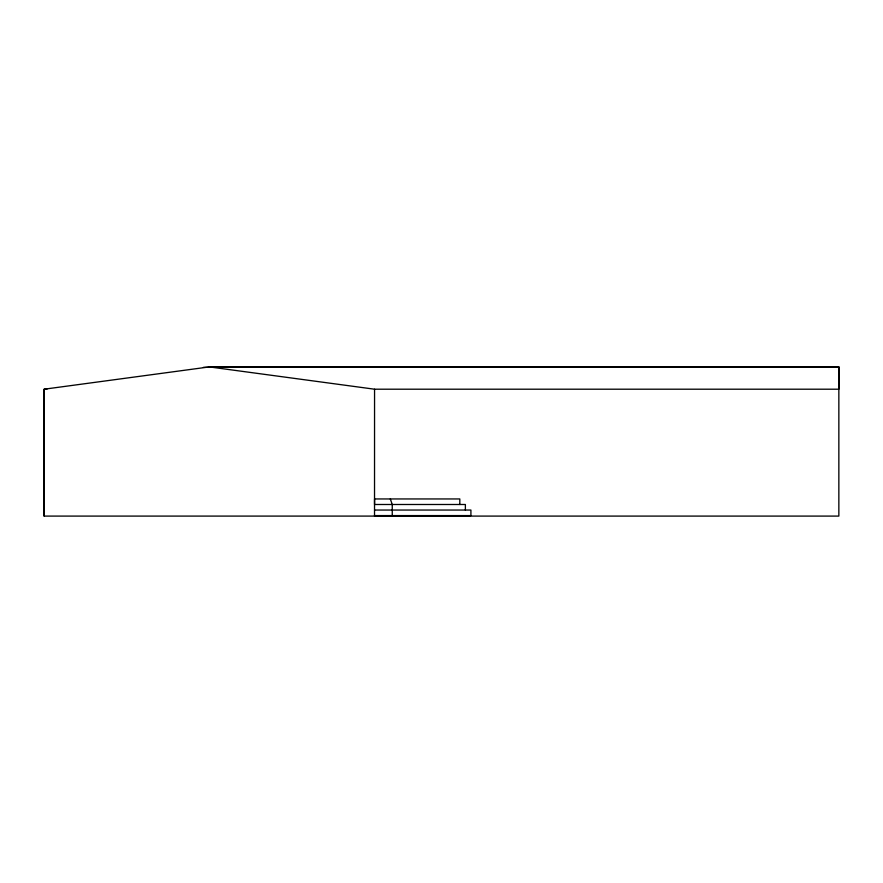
<?xml version="1.0" encoding="UTF-8"?>
<svg xmlns="http://www.w3.org/2000/svg" width="883" height="883" viewBox="0 0 883 883"><rect width="100%" height="100%" fill="white"/><g stroke="black" fill="none" stroke-linecap="round" stroke-linejoin="round"><path stroke-width="1.32" d="M44.15 516.091L44.183 389.204L209.348 366.909L838.85 366.909L838.85 516.091L44.15 516.091L44.15 389.204L46.942 389.204M838.85 366.909L838.85 389.204L374.524 389.204L209.348 366.909M203.399 367.339L838.85 367.339M374.547 510.043L470.915 510.043L470.915 515.584L374.547 515.584M390.308 498.95L392.251 504.491L392.251 515.584M465.374 510.043L465.374 504.491L374.547 504.491L374.547 498.95L459.822 498.95L459.822 504.491M374.558 389.204L374.524 516.091"/></g></svg>
